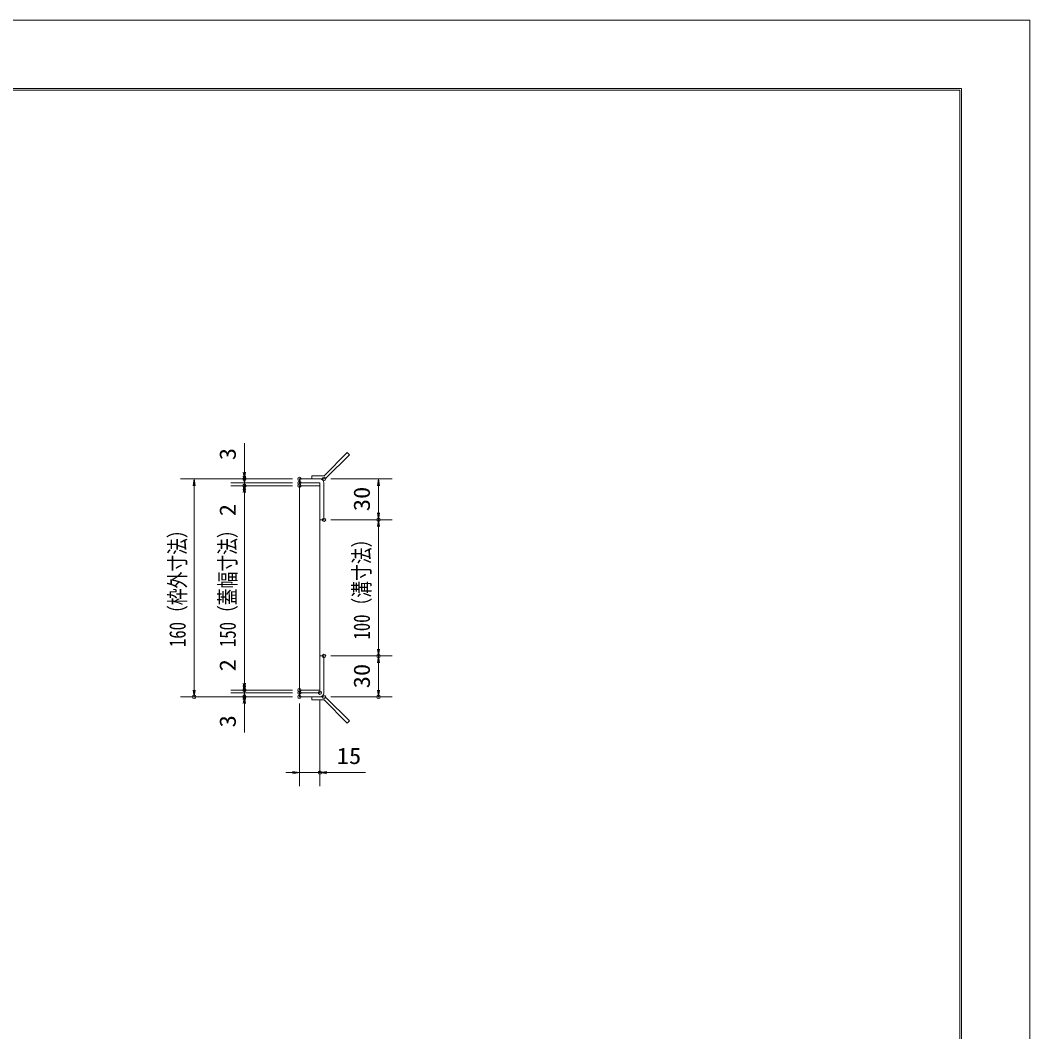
# Model space of a CAD drawing. Units: millimetres, scale not verified. Extents: x -1050 to 1050, y -742 to 742.
# Drawn here: x 309 to 1050, y 0 to 742 of the extents above; entities that cross this region are included whole.
import ezdxf
from ezdxf.enums import TextEntityAlignment as Align

# ---------------------------------------------------------------- set-up
doc = ezdxf.new("R2010")
doc.units = ezdxf.units.MM
doc.header["$LTSCALE"] = 5
doc.header["$PDMODE"] = 32
doc.header["$PDSIZE"] = 2.5
for name, color, linetype, lineweight in [('0-0_7-図\u3000枠', 4, 'Continuous', 9), ('0-1_寸法注釈', 2, 'Continuous', 9), ('0-4_0', 2, 'Continuous', 9), ('0-5_DEFPOINTS', 134, 'Continuous', 9), ('0-6_枠', 7, 'Continuous', 9), ('0-7_蓋', 5, 'Continuous', 9), ('0-8_アンカー', 7, 'Continuous', 9)]:
    doc.layers.add(name, color=color, linetype=linetype, lineweight=lineweight)
doc.styles.add('ＭＳ ゴシック', font='')
doc.styles.get('ＭＳ ゴシック').set_extended_font_data('MS Gothic')

# ---------------------------------------------------------------- blocks, each defined once
blk = doc.blocks.new('_OPEN')
at = {"layer": '0-4_0'}
blk.add_line((0, 0), (-5, 0), dxfattribs=at)
blk.add_lwpolyline([(-5, 0.833), (0, 0), (-5, -0.833)], dxfattribs=at)
blk = doc.blocks.new('A$C4F066A7F')
at = {"layer": '0-8_アンカー'}
for p, q in [((0, 96.52), (45.24, 96.52)), ((0, 85.02), (0, 96.52)), ((0, 85.02), (45.24, 85.02)), ((130.26, 0), (45.24, 85.02)), ((138.39, 8.13), (53.37, 93.15)), ((138.39, 8.13), (130.26, 0))]:
    blk.add_line(p, q, dxfattribs=at)
blk.add_arc((45.24, 85.02), 11.5, 45, 90, dxfattribs=at)
blk = doc.blocks.new('A$C6EB770D1')
at = {"layer": '0-8_アンカー'}
for p, q in [((130.257, 96.52), (45.237, 11.5)), ((138.388, 88.388), (53.368, 3.368)), ((138.388, 88.388), (130.257, 96.52)), ((0, 11.5), (45.237, 11.5)), ((0, 11.5), (0, 0)), ((0, 0), (45.237, 0))]:
    blk.add_line(p, q, dxfattribs=at)
blk.add_arc((45.237, 11.5), 11.5, 270, 315, dxfattribs=at)

msp = doc.modelspace()

# ---------------------------------------------------------------- linework, layer by layer
at = {"layer": '0-0_7-図\u3000枠'}
for p in [(-973.75, 691.25), (998.75, -691.25)]:
    msp.add_line(p, (998.75, 691.25), dxfattribs=at)
msp.add_lwpolyline([(-975, 692.5), (1000, 692.5), (1000, -692.5)], dxfattribs=at)
at = {"layer": '0-1_寸法注釈'}
for p, q in [((473.511, 410.84), (473.511, 431.953)), ((473.511, 407.84), (473.511, 412.84)), ((508.929, 405.84), (426.674, 405.84)), ((508.929, 405.84), (463.511, 405.84)), ((508.929, 402.84), (463.511, 402.84)), ((508.929, 402.84), (463.511, 402.84)), ((473.511, 402.84), (473.511, 405.84)), ((473.511, 402.84), (473.511, 400.84)), ((536.976, 405.84), (581.944, 405.84)), ((436.674, 400.84), (436.674, 250.84)), ((508.929, 400.84), (463.511, 400.84)), ((508.929, 400.84), (463.511, 400.84)), ((473.511, 397.84), (473.511, 392.84)), ((473.511, 395.84), (473.511, 255.84)), ((473.511, 395.84), (473.511, 374.727)), ((571.944, 400.84), (571.944, 380.84)), ((536.976, 375.84), (581.944, 375.84)), ((536.976, 375.84), (581.944, 375.84)), ((571.944, 370.84), (571.944, 280.84)), ((473.511, 255.84), (473.511, 276.953)), ((536.929, 275.84), (581.944, 275.84)), ((536.929, 275.84), (581.944, 275.84)), ((571.944, 270.84), (571.944, 250.84)), ((473.511, 253.84), (473.511, 258.84)), ((508.929, 245.84), (426.674, 245.84)), ((508.929, 250.84), (463.511, 250.84)), ((508.929, 250.84), (463.511, 250.84)), ((508.929, 248.84), (463.511, 248.84)), ((508.929, 248.84), (463.511, 248.84)), ((508.929, 245.84), (463.511, 245.84)), ((473.511, 248.84), (473.511, 250.84)), ((473.511, 248.84), (473.511, 245.84)), ((536.976, 245.84), (581.944, 245.84)), ((473.511, 243.84), (473.511, 238.84)), ((473.511, 240.84), (473.511, 219.727)), ((513.929, 240.84), (513.929, 180.238)), ((528.929, 243.84), (528.929, 180.238)), ((508.929, 190.238), (503.929, 190.238)), ((513.929, 190.238), (528.929, 190.238)), ((533.929, 190.238), (562.466, 190.238))]:
    msp.add_line(p, q, dxfattribs=at)
at = {"layer": '0-5_DEFPOINTS'}
msp.add_lwpolyline([(-1050, -742.5), (-1050, 742.5), (1050, 742.5), (1050, -742.5)], close=True, dxfattribs=at)
for p in [(473.511, 405.84), (473.511, 400.84), (513.929, 405.84), (513.929, 405.84), (513.929, 402.84), (513.929, 400.84), (531.976, 405.84), (531.976, 375.84), (571.944, 375.84), (531.929, 275.84), (571.944, 275.84), (436.674, 245.84), (473.511, 250.84), (473.511, 245.84), (513.929, 250.84), (513.929, 248.84), (513.929, 248.84), (513.929, 245.84), (513.929, 245.84), (528.929, 248.84), (531.976, 245.84), (571.944, 245.84), (528.929, 190.238)]:
    msp.add_point(p, dxfattribs=at)
at = {"layer": '0-6_枠'}
for p, q in [((513.929, 402.84), (513.929, 405.84)), ((513.929, 405.84), (528.929, 405.84)), ((528.929, 402.84), (513.929, 402.84)), ((528.929, 375.84), (528.929, 402.84)), ((531.929, 375.84), (531.929, 402.84)), ((528.929, 375.84), (531.929, 375.84)), ((528.929, 275.84), (531.929, 275.84)), ((528.929, 275.84), (528.929, 248.84)), ((531.929, 275.84), (531.929, 248.84)), ((528.929, 248.84), (513.929, 248.84))]:
    msp.add_line(p, q, dxfattribs=at)
msp.add_lwpolyline([(513.929, 248.84), (513.929, 245.84), (528.929, 245.84)], dxfattribs=at)
for centre, start, end in [((528.929, 402.84), 0, 90), ((528.929, 248.84), 270, 0)]:
    msp.add_arc(centre, 3, start, end, dxfattribs=at)
at = {"layer": '0-7_蓋'}
for p, q in [((513.929, 400.84), (513.929, 250.84)), ((513.929, 400.84), (528.929, 400.84)), ((528.929, 400.84), (528.929, 250.84)), ((528.929, 250.84), (513.929, 250.84))]:
    msp.add_line(p, q, dxfattribs=at)
at = {"layer": '0-7_蓋', "color": 7}
for p in [(513.929, 400.84), (513.929, 250.84)]:
    msp.add_point(p, dxfattribs=at)

# ---------------------------------------------------------------- block references
at = {"layer": '0-1_寸法注釈'}
for p, rotation in [((473.511, 405.84), 270), ((436.674, 405.84), 90), ((473.511, 402.84), 270), ((473.511, 402.84), 90), ((571.944, 405.84), 90), ((473.511, 400.84), 90), ((473.511, 400.84), 90), ((571.944, 375.84), 270), ((571.944, 375.84), 90), ((571.944, 275.84), 270), ((571.944, 275.84), 90), ((473.511, 250.84), 270), ((473.511, 250.84), 270), ((473.511, 248.84), 270), ((436.674, 245.84), 270), ((473.511, 248.84), 90), ((473.511, 245.84), 90), ((571.944, 245.84), 270), ((528.929, 190.238), 180)]:
    msp.add_blockref('_OPEN', p, dxfattribs=dict(at, rotation=rotation))
msp.add_blockref('_OPEN', (513.929, 190.238), dxfattribs=at)
at = {"layer": '0-8_アンカー', "xscale": 0.2, "yscale": 0.2}
for name, p in [('A$C6EB770D1', (522.929, 405.84)), ('A$C4F066A7F', (522.929, 226.536))]:
    msp.add_blockref(name, p, dxfattribs=at)

# ---------------------------------------------------------------- texts
at = {"layer": '0-1_寸法注釈', "color": 7, "style": 'ＭＳ ゴシック'}
for s, height, width, p in [('3', 12.02, 1.1, (470.824, 419.53)), ('30', 12.02, 1.1, (569.257, 382.107)), ('2', 12.02, 1.1, (470.824, 378.417)), ('160（枠外寸法）', 12.03, 0.75, (433.987, 282.392)), ('150（蓋幅寸法）', 12.03, 0.75, (470.824, 282.392)), ('100（溝寸法）', 12.03, 0.75, (569.257, 287.894)), ('2', 12.02, 1.1, (470.824, 264.53)), ('30', 12.02, 1.1, (569.257, 252.107)), ('3', 12.02, 1.1, (470.824, 223.417))]:
    msp.add_text(s, height=height, rotation=90, dxfattribs=dict(at, width=width)).set_placement(p, align=Align.BOTTOM_LEFT)
at = {"layer": '0-1_寸法注釈', "color": 7, "style": 'ＭＳ ゴシック', "width": 1.1}
msp.add_text('15', height=12.02, dxfattribs=at).set_placement((541.309, 192.925), align=Align.BOTTOM_LEFT)

doc.saveas('drawing.dxf')
